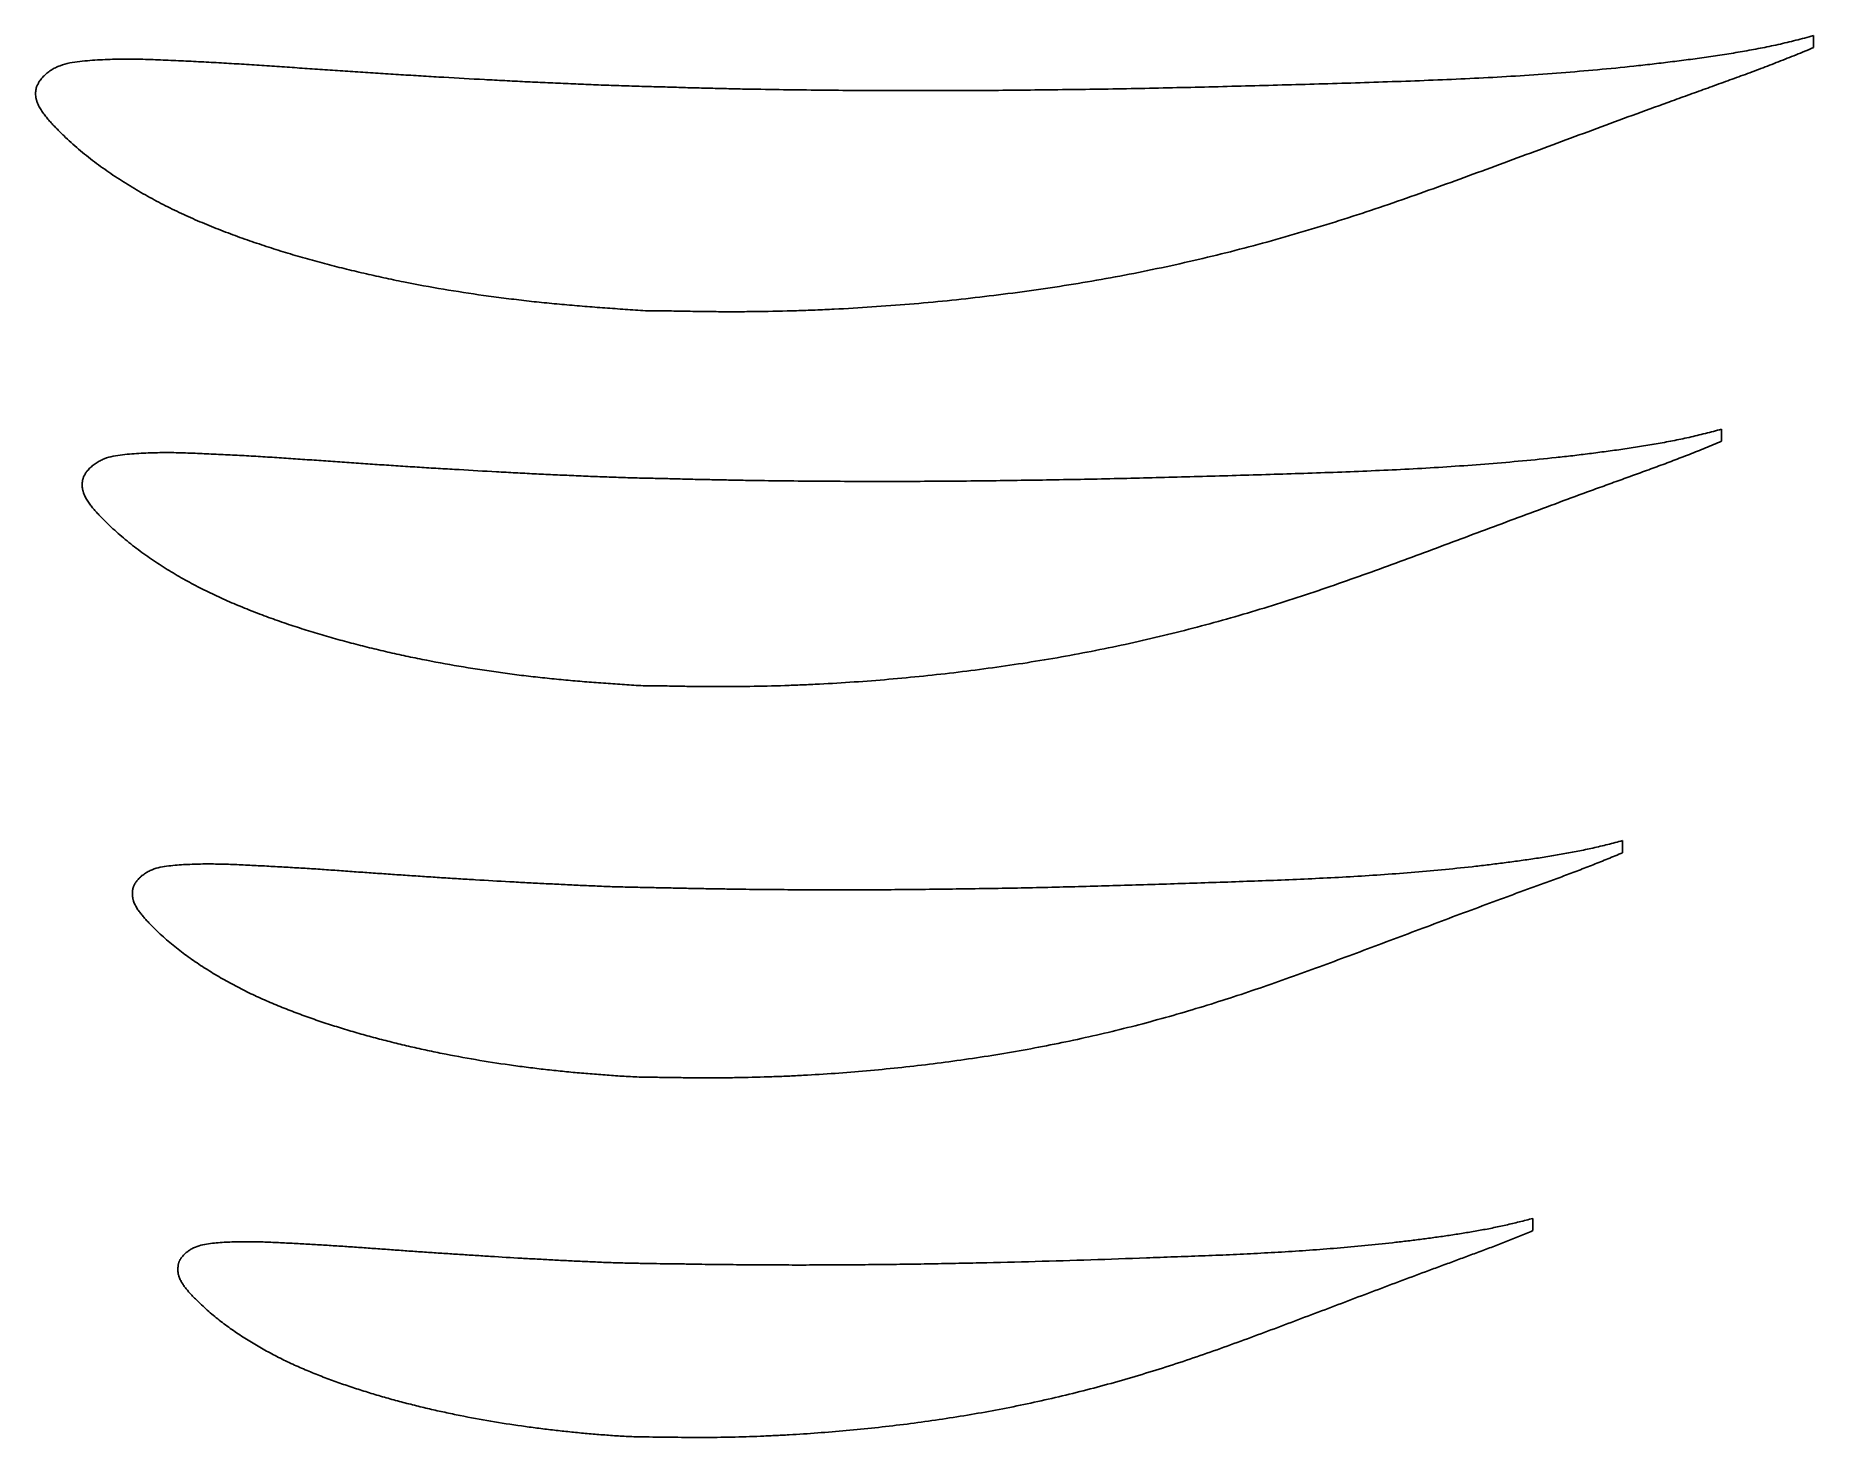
# Model space of a CAD drawing. Header units: millimetres. Extents: x -55 to 105, y 0 to 126.
import ezdxf

# ---------------------------------------------------------------- set-up
doc = ezdxf.new("R2010")
doc.units = ezdxf.units.MM
doc.layers.add('10', color=7, linetype='Continuous')

msp = doc.modelspace()

# ---------------------------------------------------------------- linework, layer by layer
at = {"layer": '10', "linetype": 'Continuous', "lineweight": 25}
for p, q in [((104.57, 124.73), (104.57, 125.81)), ((96.35, 89.47), (96.35, 90.55)), ((87.47, 52.6), (87.47, 53.7)), ((79.42, 18.75), (79.43, 19.85))]:
    msp.add_line(p, q, dxfattribs=at)
for points, knots in [([(104.57, 125.81), (104.05, 125.65), (103, 125.38), (101.41, 125), (99.81, 124.67), (98.21, 124.38), (96.6, 124.11), (94.98, 123.87), (93.36, 123.65), (91.74, 123.45), (90.11, 123.25), (87.95, 123.01), (85.23, 122.74), (81.97, 122.47), (78.7, 122.23), (75.43, 122.04), (72.15, 121.88), (68.87, 121.75), (65.6, 121.64), (62.31, 121.53), (57.94, 121.41), (52.47, 121.26), (45.91, 121.1), (40.44, 121), (36.06, 120.95), (32.78, 120.91), (29.5, 120.89), (26.22, 120.88), (22.95, 120.88), (19.67, 120.89), (16.4, 120.91), (13.13, 120.95), (10.4, 120.99), (8.23, 121.03), (6.59, 121.07), (5.23, 121.1), (4.14, 121.13), (3.06, 121.16), (1.7, 121.21), (0.61, 121.23), (-0.54, 121.26), (-1.45, 121.29), (-2.67, 121.33), (-3.58, 121.36), (-4.49, 121.4), (-5.4, 121.44), (-6.31, 121.47), (-7.52, 121.53), (-9.04, 121.59), (-10.86, 121.68), (-12.68, 121.77), (-15.1, 121.9), (-17.52, 122.03), (-19.94, 122.18), (-21.75, 122.29), (-23.57, 122.4), (-25.38, 122.52), (-27.19, 122.64), (-29.01, 122.76), (-30.82, 122.89), (-32.63, 123.01), (-34.44, 123.14), (-36.25, 123.25), (-38.06, 123.36), (-39.57, 123.44), (-40.78, 123.51), (-41.69, 123.55), (-42.59, 123.59), (-43.5, 123.63), (-44.41, 123.66), (-45.31, 123.69), (-46.22, 123.7), (-47.13, 123.7), (-48.03, 123.68), (-48.94, 123.64), (-49.84, 123.58), (-50.75, 123.5), (-51.65, 123.38), (-52.38, 123.18), (-52.93, 122.94), (-53.26, 122.75), (-53.51, 122.57), (-53.75, 122.39), (-53.97, 122.19), (-54.15, 121.99), (-54.24, 121.87), (-54.31, 121.78), (-54.38, 121.69), (-54.43, 121.59), (-54.48, 121.49), (-54.54, 121.39), (-54.59, 121.29), (-54.63, 121.18), (-54.65, 121.07), (-54.68, 120.96), (-54.69, 120.85), (-54.71, 120.7), (-54.71, 120.51), (-54.69, 120.32), (-54.66, 120.17), (-54.63, 120.06), (-54.6, 119.96), (-54.55, 119.81), (-54.48, 119.64), (-54.38, 119.44), (-54.23, 119.17), (-54.02, 118.86), (-53.74, 118.5), (-53.45, 118.15), (-53.15, 117.82), (-52.83, 117.49), (-52.51, 117.17), (-52.08, 116.74), (-51.53, 116.23), (-50.85, 115.63), (-50.15, 115.05), (-49.43, 114.49), (-48.46, 113.78), (-47.21, 112.93), (-45.66, 111.98), (-44.08, 111.08), (-42.47, 110.26), (-40.82, 109.49), (-39.15, 108.78), (-37.47, 108.12), (-35.76, 107.5), (-34.04, 106.92), (-32.31, 106.37), (-30.57, 105.86), (-28.81, 105.38), (-27.06, 104.93), (-25.29, 104.51), (-23.52, 104.11), (-21.14, 103.62), (-18.16, 103.07), (-15.17, 102.61), (-12.76, 102.29), (-10.95, 102.07), (-9.14, 101.87), (-7.33, 101.7), (-5.51, 101.55), (-3.7, 101.41), (-1.88, 101.28), (-0.67, 101.2), (-0.06, 101.16)], [0, 0, 0, 0, 0.007374, 0.014749, 0.022123, 0.029497, 0.036871, 0.044246, 0.05162, 0.058994, 0.066368, 0.073743, 0.088491, 0.10324, 0.117988, 0.132737, 0.147485, 0.162234, 0.176982, 0.191731, 0.206479, 0.235976, 0.265473, 0.29497, 0.309719, 0.324467, 0.339216, 0.353964, 0.368713, 0.383461, 0.39821, 0.412958, 0.427707, 0.435081, 0.442455, 0.44983, 0.453517, 0.457204, 0.464578, 0.471952, 0.471952, 0.480203, 0.484329, 0.488454, 0.492579, 0.496705, 0.50083, 0.504955, 0.513206, 0.521457, 0.529708, 0.537958, 0.55446, 0.562711, 0.570961, 0.579212, 0.587463, 0.595714, 0.603964, 0.612215, 0.620466, 0.628717, 0.636967, 0.645218, 0.653469, 0.657594, 0.66172, 0.665845, 0.66997, 0.674096, 0.678221, 0.682346, 0.686472, 0.690597, 0.694723, 0.698848, 0.702973, 0.707099, 0.711224, 0.713287, 0.715349, 0.716381, 0.717412, 0.719475, 0.720506, 0.721022, 0.721537, 0.722053, 0.722569, 0.723084, 0.7236, 0.724116, 0.724631, 0.725147, 0.725663, 0.726178, 0.726694, 0.727725, 0.728757, 0.729272, 0.729788, 0.730304, 0.73082, 0.731851, 0.732882, 0.733914, 0.735976, 0.738039, 0.740102, 0.742164, 0.744227, 0.74629, 0.748352, 0.752478, 0.756603, 0.760728, 0.764854, 0.768979, 0.77723, 0.785481, 0.793731, 0.801982, 0.810233, 0.818484, 0.826734, 0.834985, 0.843236, 0.851487, 0.859737, 0.867988, 0.876239, 0.88449, 0.89274, 0.900991, 0.917493, 0.933994, 0.942245, 0.950496, 0.958746, 0.966997, 0.975248, 0.983499, 0.991749, 1, 1, 1, 1]), ([(-0.06, 101.16), (0.5, 101.16), (1.63, 101.15), (3.32, 101.12), (5.01, 101.09), (6.7, 101.07), (8.39, 101.07), (10.65, 101.09), (12.9, 101.14), (15.15, 101.22), (17.41, 101.32), (20.22, 101.49), (23.59, 101.74), (26.96, 102.05), (30.32, 102.42), (33.67, 102.85), (37.02, 103.33), (41.47, 104.06), (47, 105.15), (53.58, 106.72), (59, 108.26), (63.3, 109.61), (67.58, 111.04), (71.82, 112.56), (76.06, 114.11), (79.23, 115.29), (82.4, 116.46), (85.57, 117.64), (88.74, 118.81), (91.39, 119.77), (93.51, 120.54), (95.1, 121.11), (96.69, 121.69), (98.28, 122.26), (99.86, 122.85), (101.44, 123.46), (103.01, 124.08), (104.06, 124.51), (104.57, 124.73)], [0, 0, 0, 0, 0.015625, 0.03125, 0.046875, 0.0625, 0.078125, 0.09375, 0.125, 0.140625, 0.15625, 0.1875, 0.21875, 0.25, 0.28125, 0.3125, 0.34375, 0.375, 0.4375, 0.5, 0.5625, 0.59375, 0.625, 0.6875, 0.71875, 0.75, 0.78125, 0.8125, 0.84375, 0.875, 0.890625, 0.90625, 0.921875, 0.9375, 0.953125, 0.96875, 0.984375, 1, 1, 1, 1]), ([(96.35, 90.55), (95.87, 90.41), (94.89, 90.16), (93.43, 89.81), (91.96, 89.5), (90.47, 89.23), (88.99, 88.98), (87.5, 88.76), (86, 88.55), (84.51, 88.36), (83.01, 88.17), (81.01, 87.95), (78.51, 87.7), (75.5, 87.44), (72.49, 87.22), (69.48, 87.03), (66.46, 86.88), (63.44, 86.75), (60.42, 86.64), (57.4, 86.54), (53.37, 86.42), (48.34, 86.27), (42.29, 86.12), (37.26, 86.02), (33.23, 85.96), (30.21, 85.92), (27.19, 85.89), (24.17, 85.87), (21.15, 85.87), (18.13, 85.87), (15.11, 85.89), (12.09, 85.92), (9.58, 85.95), (7.57, 85.99), (6.07, 86.02), (4.81, 86.04), (3.81, 86.07), (2.8, 86.09), (1.55, 86.13), (0.55, 86.15), (-0.52, 86.17), (-1.36, 86.19), (-2.48, 86.23), (-3.32, 86.26), (-4.16, 86.29), (-5, 86.32), (-5.84, 86.36), (-6.96, 86.41), (-8.36, 86.47), (-10.04, 86.55), (-11.72, 86.64), (-13.96, 86.76), (-16.2, 86.89), (-18.43, 87.02), (-20.11, 87.12), (-21.79, 87.23), (-23.46, 87.34), (-25.14, 87.45), (-26.81, 87.57), (-28.49, 87.69), (-30.16, 87.8), (-31.84, 87.92), (-33.51, 88.03), (-35.19, 88.13), (-36.58, 88.21), (-37.7, 88.26), (-38.54, 88.3), (-39.38, 88.34), (-40.21, 88.38), (-41.05, 88.41), (-41.89, 88.44), (-42.73, 88.45), (-43.57, 88.45), (-44.41, 88.43), (-45.25, 88.39), (-46.08, 88.34), (-46.92, 88.26), (-47.75, 88.15), (-48.43, 87.96), (-48.93, 87.73), (-49.23, 87.55), (-49.46, 87.39), (-49.68, 87.21), (-49.89, 87.02), (-50.05, 86.84), (-50.14, 86.73), (-50.2, 86.65), (-50.25, 86.56), (-50.3, 86.47), (-50.35, 86.37), (-50.4, 86.28), (-50.44, 86.18), (-50.47, 86.08), (-50.49, 85.98), (-50.51, 85.88), (-50.52, 85.78), (-50.54, 85.64), (-50.54, 85.46), (-50.52, 85.29), (-50.49, 85.15), (-50.47, 85.05), (-50.44, 84.95), (-50.4, 84.81), (-50.34, 84.65), (-50.24, 84.46), (-50.11, 84.22), (-49.92, 83.92), (-49.67, 83.59), (-49.4, 83.27), (-49.11, 82.96), (-48.82, 82.66), (-48.53, 82.36), (-48.13, 81.97), (-47.62, 81.49), (-46.99, 80.93), (-46.35, 80.4), (-45.68, 79.88), (-44.78, 79.22), (-43.63, 78.43), (-42.2, 77.55), (-40.74, 76.72), (-39.25, 75.96), (-37.73, 75.25), (-36.18, 74.59), (-34.62, 73.98), (-33.04, 73.4), (-31.45, 72.86), (-29.85, 72.36), (-28.24, 71.88), (-26.62, 71.44), (-25, 71.02), (-23.36, 70.63), (-21.73, 70.26), (-19.53, 69.81), (-16.78, 69.3), (-14.01, 68.87), (-11.79, 68.57), (-10.12, 68.37), (-8.45, 68.19), (-6.77, 68.03), (-5.1, 67.89), (-3.42, 67.77), (-1.74, 67.65), (-0.62, 67.58), (-0.06, 67.56)], [0, 0, 0, 0, 0.007374, 0.014749, 0.022123, 0.029497, 0.036871, 0.044246, 0.05162, 0.058994, 0.066368, 0.073743, 0.088491, 0.10324, 0.117988, 0.132737, 0.147485, 0.162234, 0.176982, 0.191731, 0.206479, 0.235976, 0.265473, 0.29497, 0.309719, 0.324467, 0.339216, 0.353964, 0.368713, 0.383461, 0.39821, 0.412958, 0.427707, 0.435081, 0.442455, 0.44983, 0.453517, 0.457204, 0.464578, 0.471952, 0.471952, 0.480203, 0.484329, 0.488454, 0.492579, 0.496705, 0.50083, 0.504955, 0.513206, 0.521457, 0.529708, 0.537958, 0.55446, 0.562711, 0.570961, 0.579212, 0.587463, 0.595714, 0.603964, 0.612215, 0.620466, 0.628717, 0.636967, 0.645218, 0.653469, 0.657594, 0.66172, 0.665845, 0.66997, 0.674096, 0.678221, 0.682346, 0.686472, 0.690597, 0.694723, 0.698848, 0.702973, 0.707099, 0.711224, 0.713287, 0.715349, 0.716381, 0.717412, 0.719475, 0.720506, 0.721022, 0.721537, 0.722053, 0.722569, 0.723084, 0.7236, 0.724116, 0.724631, 0.725147, 0.725663, 0.726178, 0.726694, 0.727725, 0.728757, 0.729272, 0.729788, 0.730304, 0.73082, 0.731851, 0.732882, 0.733914, 0.735976, 0.738039, 0.740102, 0.742164, 0.744227, 0.74629, 0.748352, 0.752478, 0.756603, 0.760728, 0.764854, 0.768979, 0.77723, 0.785481, 0.793731, 0.801982, 0.810233, 0.818484, 0.826734, 0.834985, 0.843236, 0.851487, 0.859737, 0.867988, 0.876239, 0.88449, 0.89274, 0.900991, 0.917493, 0.933994, 0.942245, 0.950496, 0.958746, 0.966997, 0.975248, 0.983499, 0.991749, 1, 1, 1, 1]), ([(-0.06, 67.56), (0.46, 67.56), (1.5, 67.55), (3.06, 67.52), (4.62, 67.49), (6.17, 67.48), (7.73, 67.49), (9.81, 67.51), (11.89, 67.56), (13.96, 67.64), (16.04, 67.74), (18.63, 67.89), (21.74, 68.13), (24.84, 68.43), (27.94, 68.77), (31.03, 69.17), (34.12, 69.62), (38.22, 70.31), (43.31, 71.31), (49.37, 72.78), (54.37, 74.2), (58.33, 75.46), (62.27, 76.78), (66.18, 78.19), (70.08, 79.63), (73, 80.72), (75.92, 81.81), (78.84, 82.9), (81.76, 83.98), (84.2, 84.88), (86.15, 85.59), (87.62, 86.12), (89.08, 86.65), (90.55, 87.18), (92.01, 87.73), (93.46, 88.29), (94.91, 88.87), (95.87, 89.26), (96.35, 89.47)], [0, 0, 0, 0, 0.015625, 0.03125, 0.046875, 0.0625, 0.078125, 0.09375, 0.125, 0.140625, 0.15625, 0.1875, 0.21875, 0.25, 0.28125, 0.3125, 0.34375, 0.375, 0.4375, 0.5, 0.5625, 0.59375, 0.625, 0.6875, 0.71875, 0.75, 0.78125, 0.8125, 0.84375, 0.875, 0.890625, 0.90625, 0.921875, 0.9375, 0.953125, 0.96875, 0.984375, 1, 1, 1, 1]), ([(87.47, 53.7), (87.03, 53.57), (86.15, 53.34), (84.81, 53.02), (83.47, 52.74), (82.13, 52.49), (80.78, 52.26), (79.42, 52.05), (78.06, 51.86), (76.71, 51.68), (75.35, 51.51), (73.53, 51.3), (71.26, 51.07), (68.53, 50.83), (65.79, 50.62), (63.06, 50.45), (60.32, 50.31), (57.58, 50.18), (54.84, 50.08), (52.1, 49.98), (48.44, 49.86), (43.88, 49.71), (38.39, 49.56), (33.82, 49.45), (30.17, 49.39), (27.43, 49.35), (24.68, 49.32), (21.94, 49.29), (19.2, 49.28), (16.46, 49.28), (13.72, 49.29), (10.98, 49.3), (8.69, 49.33), (6.87, 49.36), (5.5, 49.38), (4.36, 49.4), (3.44, 49.42), (2.53, 49.44), (1.39, 49.46), (0.48, 49.48), (-0.49, 49.5), (-1.26, 49.52), (-2.28, 49.54), (-3.04, 49.56), (-3.81, 49.59), (-4.57, 49.63), (-5.34, 49.66), (-6.36, 49.7), (-7.63, 49.77), (-9.16, 49.84), (-10.69, 49.92), (-12.73, 50.03), (-14.77, 50.15), (-16.81, 50.27), (-18.34, 50.37), (-19.86, 50.47), (-21.39, 50.57), (-22.92, 50.68), (-24.45, 50.78), (-25.97, 50.89), (-27.5, 51), (-29.03, 51.11), (-30.55, 51.21), (-32.08, 51.3), (-33.36, 51.37), (-34.38, 51.43), (-35.14, 51.46), (-35.9, 51.5), (-36.67, 51.54), (-37.43, 51.57), (-38.2, 51.59), (-38.96, 51.6), (-39.73, 51.6), (-40.49, 51.58), (-41.26, 51.55), (-42.02, 51.5), (-42.78, 51.43), (-43.54, 51.32), (-44.16, 51.14), (-44.62, 50.93), (-44.89, 50.76), (-45.1, 50.61), (-45.3, 50.45), (-45.48, 50.27), (-45.62, 50.1), (-45.7, 50), (-45.75, 49.92), (-45.8, 49.84), (-45.85, 49.75), (-45.89, 49.67), (-45.93, 49.58), (-45.96, 49.49), (-45.99, 49.4), (-46, 49.31), (-46.02, 49.21), (-46.03, 49.12), (-46.03, 48.99), (-46.04, 48.83), (-46.02, 48.67), (-46, 48.55), (-45.98, 48.45), (-45.96, 48.36), (-45.92, 48.24), (-45.86, 48.09), (-45.78, 47.92), (-45.66, 47.69), (-45.49, 47.42), (-45.26, 47.12), (-45.02, 46.82), (-44.76, 46.54), (-44.5, 46.26), (-44.23, 45.99), (-43.87, 45.63), (-43.4, 45.19), (-42.83, 44.68), (-42.24, 44.19), (-41.64, 43.72), (-40.82, 43.12), (-39.76, 42.4), (-38.46, 41.59), (-37.13, 40.84), (-35.77, 40.13), (-34.38, 39.49), (-32.98, 38.89), (-31.55, 38.32), (-30.11, 37.8), (-28.66, 37.31), (-27.2, 36.85), (-25.73, 36.41), (-24.26, 36.01), (-22.78, 35.63), (-21.29, 35.27), (-19.79, 34.93), (-17.79, 34.52), (-15.29, 34.05), (-12.76, 33.66), (-10.74, 33.39), (-9.22, 33.2), (-7.7, 33.04), (-6.17, 32.89), (-4.64, 32.77), (-3.12, 32.65), (-1.59, 32.55), (-0.57, 32.5), (-0.06, 32.49)], [0, 0, 0, 0, 0.007374, 0.014749, 0.022123, 0.029497, 0.036871, 0.044246, 0.05162, 0.058994, 0.066368, 0.073743, 0.088491, 0.10324, 0.117988, 0.132737, 0.147485, 0.162234, 0.176982, 0.191731, 0.206479, 0.235976, 0.265473, 0.29497, 0.309719, 0.324467, 0.339216, 0.353964, 0.368713, 0.383461, 0.39821, 0.412958, 0.427707, 0.435081, 0.442455, 0.44983, 0.453517, 0.457204, 0.464578, 0.471952, 0.471952, 0.480203, 0.484329, 0.488454, 0.492579, 0.496705, 0.50083, 0.504955, 0.513206, 0.521457, 0.529708, 0.537958, 0.55446, 0.562711, 0.570961, 0.579212, 0.587463, 0.595714, 0.603964, 0.612215, 0.620466, 0.628717, 0.636967, 0.645218, 0.653469, 0.657594, 0.66172, 0.665845, 0.66997, 0.674096, 0.678221, 0.682346, 0.686472, 0.690597, 0.694723, 0.698848, 0.702973, 0.707099, 0.711224, 0.713287, 0.715349, 0.716381, 0.717412, 0.719475, 0.720506, 0.721022, 0.721537, 0.722053, 0.722569, 0.723084, 0.7236, 0.724116, 0.724631, 0.725147, 0.725663, 0.726178, 0.726694, 0.727725, 0.728757, 0.729272, 0.729788, 0.730304, 0.73082, 0.731851, 0.732882, 0.733914, 0.735976, 0.738039, 0.740102, 0.742164, 0.744227, 0.74629, 0.748352, 0.752478, 0.756603, 0.760728, 0.764854, 0.768979, 0.77723, 0.785481, 0.793731, 0.801982, 0.810233, 0.818484, 0.826734, 0.834985, 0.843236, 0.851487, 0.859737, 0.867988, 0.876239, 0.88449, 0.89274, 0.900991, 0.917493, 0.933994, 0.942245, 0.950496, 0.958746, 0.966997, 0.975248, 0.983499, 0.991749, 1, 1, 1, 1]), ([(-0.06, 32.49), (0.41, 32.49), (1.36, 32.48), (2.77, 32.46), (4.19, 32.44), (5.6, 32.43), (7.02, 32.44), (8.91, 32.47), (10.79, 32.52), (12.68, 32.59), (14.56, 32.69), (16.92, 32.83), (19.74, 33.06), (22.56, 33.33), (25.37, 33.65), (28.18, 34.02), (30.98, 34.44), (34.7, 35.07), (39.33, 36), (44.83, 37.34), (49.37, 38.65), (52.96, 39.8), (56.54, 41.01), (60.09, 42.3), (63.63, 43.61), (66.28, 44.61), (68.93, 45.6), (71.58, 46.6), (74.23, 47.59), (76.44, 48.41), (78.21, 49.06), (79.54, 49.55), (80.87, 50.03), (82.2, 50.52), (83.53, 51.02), (84.85, 51.53), (86.16, 52.06), (87.03, 52.42), (87.47, 52.6)], [0, 0, 0, 0, 0.015625, 0.03125, 0.046875, 0.0625, 0.078125, 0.09375, 0.125, 0.140625, 0.15625, 0.1875, 0.21875, 0.25, 0.28125, 0.3125, 0.34375, 0.375, 0.4375, 0.5, 0.5625, 0.59375, 0.625, 0.6875, 0.71875, 0.75, 0.78125, 0.8125, 0.84375, 0.875, 0.890625, 0.90625, 0.921875, 0.9375, 0.953125, 0.96875, 0.984375, 1, 1, 1, 1]), ([(79.43, 19.85), (79.03, 19.73), (78.22, 19.53), (77.01, 19.24), (75.79, 18.98), (74.56, 18.75), (73.34, 18.54), (72.1, 18.35), (70.87, 18.17), (69.64, 18), (68.4, 17.85), (66.75, 17.65), (64.69, 17.43), (62.21, 17.21), (59.73, 17.01), (57.24, 16.85), (54.76, 16.71), (52.27, 16.59), (49.78, 16.49), (47.3, 16.4), (43.98, 16.28), (39.83, 16.13), (34.86, 15.98), (30.71, 15.87), (27.4, 15.81), (24.91, 15.76), (22.42, 15.73), (19.93, 15.7), (17.44, 15.68), (14.95, 15.67), (12.46, 15.67), (9.97, 15.68), (7.89, 15.7), (6.23, 15.72), (4.98, 15.73), (3.95, 15.75), (3.11, 15.77), (2.28, 15.78), (1.24, 15.79), (0.41, 15.8), (-0.47, 15.82), (-1.16, 15.83), (-2.09, 15.85), (-2.79, 15.87), (-3.49, 15.89), (-4.18, 15.92), (-4.88, 15.96), (-5.81, 16), (-6.97, 16.05), (-8.37, 16.12), (-9.76, 16.2), (-11.62, 16.3), (-13.48, 16.41), (-15.33, 16.53), (-16.73, 16.62), (-18.12, 16.71), (-19.52, 16.8), (-20.91, 16.9), (-22.3, 17), (-23.7, 17.1), (-25.09, 17.2), (-26.48, 17.3), (-27.88, 17.39), (-29.27, 17.48), (-30.43, 17.55), (-31.36, 17.6), (-32.06, 17.63), (-32.76, 17.67), (-33.46, 17.7), (-34.15, 17.73), (-34.85, 17.75), (-35.55, 17.76), (-36.25, 17.76), (-36.95, 17.74), (-37.65, 17.72), (-38.34, 17.67), (-39.04, 17.6), (-39.73, 17.5), (-40.29, 17.33), (-40.71, 17.13), (-40.96, 16.97), (-41.14, 16.83), (-41.32, 16.69), (-41.49, 16.52), (-41.62, 16.36), (-41.68, 16.27), (-41.73, 16.19), (-41.77, 16.12), (-41.81, 16.04), (-41.85, 15.96), (-41.88, 15.88), (-41.91, 15.8), (-41.92, 15.71), (-41.93, 15.63), (-41.94, 15.54), (-41.95, 15.45), (-41.95, 15.34), (-41.96, 15.19), (-41.94, 15.04), (-41.93, 14.93), (-41.92, 14.84), (-41.89, 14.76), (-41.86, 14.65), (-41.82, 14.51), (-41.74, 14.35), (-41.64, 14.14), (-41.48, 13.9), (-41.28, 13.61), (-41.05, 13.34), (-40.82, 13.08), (-40.58, 12.83), (-40.33, 12.58), (-40, 12.25), (-39.58, 11.85), (-39.06, 11.39), (-38.52, 10.94), (-37.97, 10.51), (-37.22, 9.95), (-36.26, 9.3), (-35.08, 8.56), (-33.86, 7.87), (-32.62, 7.23), (-31.35, 6.63), (-30.07, 6.08), (-28.77, 5.57), (-27.46, 5.09), (-26.13, 4.64), (-24.8, 4.22), (-23.46, 3.82), (-22.12, 3.45), (-20.76, 3.1), (-19.41, 2.77), (-18.04, 2.47), (-16.22, 2.09), (-13.93, 1.66), (-11.63, 1.31), (-9.79, 1.06), (-8.4, 0.89), (-7.02, 0.74), (-5.63, 0.6), (-4.24, 0.48), (-2.84, 0.38), (-1.45, 0.29), (-0.52, 0.27), (-0.06, 0.27)], [0, 0, 0, 0, 0.007374, 0.014749, 0.022123, 0.029497, 0.036871, 0.044246, 0.05162, 0.058994, 0.066368, 0.073743, 0.088491, 0.10324, 0.117988, 0.132737, 0.147485, 0.162234, 0.176982, 0.191731, 0.206479, 0.235976, 0.265473, 0.29497, 0.309719, 0.324467, 0.339216, 0.353964, 0.368713, 0.383461, 0.39821, 0.412958, 0.427707, 0.435081, 0.442455, 0.44983, 0.453517, 0.457204, 0.464578, 0.471952, 0.471952, 0.480203, 0.484329, 0.488454, 0.492579, 0.496705, 0.50083, 0.504955, 0.513206, 0.521457, 0.529708, 0.537958, 0.55446, 0.562711, 0.570961, 0.579212, 0.587463, 0.595714, 0.603964, 0.612215, 0.620466, 0.628717, 0.636967, 0.645218, 0.653469, 0.657594, 0.66172, 0.665845, 0.66997, 0.674096, 0.678221, 0.682346, 0.686472, 0.690597, 0.694723, 0.698848, 0.702973, 0.707099, 0.711224, 0.713287, 0.715349, 0.716381, 0.717412, 0.719475, 0.720506, 0.721022, 0.721537, 0.722053, 0.722569, 0.723084, 0.7236, 0.724116, 0.724631, 0.725147, 0.725663, 0.726178, 0.726694, 0.727725, 0.728757, 0.729272, 0.729788, 0.730304, 0.73082, 0.731851, 0.732882, 0.733914, 0.735976, 0.738039, 0.740102, 0.742164, 0.744227, 0.74629, 0.748352, 0.752478, 0.756603, 0.760728, 0.764854, 0.768979, 0.77723, 0.785481, 0.793731, 0.801982, 0.810233, 0.818484, 0.826734, 0.834985, 0.843236, 0.851487, 0.859737, 0.867988, 0.876239, 0.88449, 0.89274, 0.900991, 0.917493, 0.933994, 0.942245, 0.950496, 0.958746, 0.966997, 0.975248, 0.983499, 0.991749, 1, 1, 1, 1]), ([(-0.06, 0.27), (0.37, 0.26), (1.23, 0.25), (2.51, 0.24), (3.8, 0.22), (5.09, 0.22), (6.37, 0.23), (8.09, 0.26), (9.8, 0.31), (11.52, 0.39), (13.23, 0.48), (15.37, 0.62), (17.93, 0.83), (20.49, 1.08), (23.05, 1.38), (25.6, 1.72), (28.14, 2.11), (31.52, 2.69), (35.72, 3.55), (40.72, 4.78), (44.84, 5.98), (48.1, 7.03), (51.35, 8.14), (54.57, 9.32), (57.78, 10.53), (60.19, 11.44), (62.59, 12.35), (65, 13.26), (67.41, 14.17), (69.42, 14.92), (71.02, 15.51), (72.23, 15.96), (73.44, 16.41), (74.64, 16.85), (75.84, 17.31), (77.04, 17.78), (78.24, 18.26), (79.03, 18.58), (79.42, 18.75)], [0, 0, 0, 0, 0.015625, 0.03125, 0.046875, 0.0625, 0.078125, 0.09375, 0.125, 0.140625, 0.15625, 0.1875, 0.21875, 0.25, 0.28125, 0.3125, 0.34375, 0.375, 0.4375, 0.5, 0.5625, 0.59375, 0.625, 0.6875, 0.71875, 0.75, 0.78125, 0.8125, 0.84375, 0.875, 0.890625, 0.90625, 0.921875, 0.9375, 0.953125, 0.96875, 0.984375, 1, 1, 1, 1])]:
    msp.add_open_spline(points, degree=3, knots=knots, dxfattribs=at)

doc.saveas('drawing.dxf')
